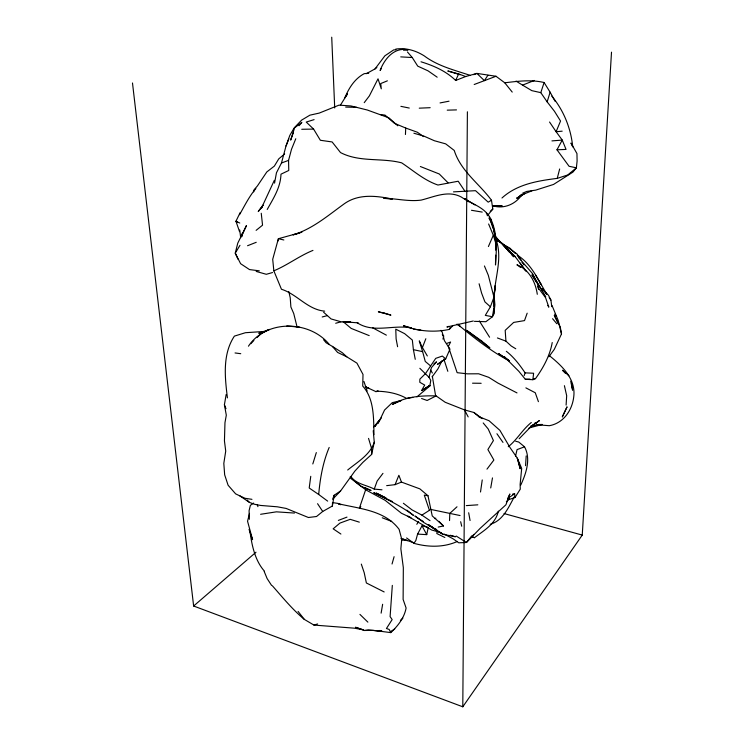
<?xml version="1.0" encoding="UTF-8"?>
<svg xmlns="http://www.w3.org/2000/svg" width="744" height="744" viewBox="0 0 744 744"><rect width="100%" height="100%" fill="white"/><g stroke="black" fill="none" stroke-linecap="round" stroke-linejoin="round"><path stroke-width="1.12" d="M494.081 306.556L494.128 295.852L495.188 285.743L493.969 297.172L490.408 306.788L485.302 315.391L492.463 316.73L493.811 313.996L494.899 304.817L494.025 294.708L494.081 306.556L492.463 316.73L485.86 321.715L474.44 321.343M132.488 82.984L193.635 606.016L462.787 706.8L467.399 111.786M493.811 313.996L493.904 308.453M495.662 255.164L495.495 264.994C496.648 249.482 497.531 233.625 490.817 219.052C484.697 206.767 471.78 204.209 461.354 197.067C448.223 189.925 434.273 196.853 421.169 200.099C408.605 201.81 396.273 198.397 383.727 198.35L391.409 198.983M494.797 287.24L494.156 299.572M226.157 394.45L224.409 404.783L226.306 415.171L224.967 422.694L224.446 440.913L225.72 451.124L223.814 463.373L224.66 474.802L228.092 485.218L235.625 493.858L239.875 495.904L249.445 502.405L254.578 504.293L260.549 505.436L277.326 506.804L286.142 508.431L308.407 517.508L316.535 516.503L322.719 511.463L332.382 506.013L332.503 502.656M449.534 520.586L449.804 513.397L456.993 506.794M405.443 134.497L405.722 128.042L394.394 123.29L385.02 115.106L380.472 114.53M392.321 585.379L390.107 616.618L392.162 619.575L386.443 628.513L389.168 629.433L390.814 632.614C397.891 625.899 404.29 617.873 406.103 608.034L403.118 599.432L403.332 567.691L400.858 548.784L401.741 539.242L399.1 529.328C384.76 510.226 359.771 508.803 338.436 503.744L340.51 504.618M566.11 405.108L566.677 395.687L564.398 385.68M462.787 706.8L582.254 535.085L611.512 52.154M525.562 465.67L526.194 455.942M278.2 240.879L278.377 238.722L301.887 232.212M327.658 501.121L318.702 494.49C320.078 478.457 322.905 462.349 329.183 447.46M509.352 360.812L498.48 353.512L508.068 360.05L504.302 356.729L518.791 371.256L525.32 379.282L532.89 379.71L533.597 373.246L525.115 372.856C519.74 364.941 513.955 357.222 506.329 351.298M240.693 237.689L239.735 229.98M494.128 295.852C495.03 276.852 502.851 257.74 495.867 239.131M310.76 476.318L309.206 488.018L318.702 494.49M437.137 531.374L436.83 533.55L444.847 537.494M480.512 491.998L482.242 479.936M253.713 191.878L254.029 189.841L257.424 185.916L266.808 171.957L274.369 166.089L278.749 158.881L284.645 153.934M332.382 506.013L334.149 495.253L340.603 490.928L354.814 471.157L362.756 462.489L371.637 454.389L374.26 442.252L373.237 430.702M381.123 613.149L382.639 604.277M490.724 487.962L492.472 477.908M274.564 183.117L276.452 172.803L281.474 163.001L286.012 145.982L289.807 135.427L294.243 127.81L301.627 120.11L309.913 115.162L319.204 113.097L339.022 105.136L350.936 105.946L367.331 110.019L388.935 117.859L397.789 125.783M241.837 236.685L242.628 232.556L241.707 235.997L246.45 225.562L237.773 243.13L235.253 253.155L237.978 259.191M417.579 534.099L426.731 534.638L428.274 527.412L422.006 525.822L417.579 534.099L415.849 540.488L413.952 543.334L406.605 537.968M552.225 342.538C549.937 355.697 543.25 367.843 535.531 378.584L532.89 379.71M249.5 513.397L247.557 521.237L252.569 539.716L249.045 529.365M416.928 396.868L429.781 386.071L430.785 380.407L429.018 377.32L431.446 367.629L436.505 361.826L433.901 363.825M442.95 339.106L443.768 335.935L442.28 334.623M501.977 197.997C517.117 184.177 537.642 180.848 557.237 178.374L559.665 168.981M267.226 209.455C273.448 198.267 280.562 187.525 280.981 174.18L288.765 170.469L288.56 160.379L291.509 149.256L295.787 138.737M515.49 456.258L517.061 449.608L524.539 446.819C531.095 458.918 526.148 473.398 520.772 485.051M365.816 489.264L359.399 508.161M392.042 564.008L394.088 556.689M239.54 214.681C244.516 205.976 249.352 196.081 255.889 188.558M551.955 140.895L562.259 140.086L556.968 149.786L566.044 149.423L562.259 140.086L556.103 131.725L560.539 121.04L554.485 111.321L547.147 101.863L550.123 92.2L544.115 82.528C531.281 79.431 517.787 81.217 504.767 82.798L496.006 76.269L476.895 73.405L465.651 76.539L455.672 80.454C446.102 71.117 433.64 65.658 421.02 61.799M312.806 463.949L316.321 452.584M547.147 101.863L540.795 92.647L544.115 82.528M524.167 375.636L525.115 372.856M421.96 390.544L429.976 385.355L421.569 390.535L424.722 385.076L419.783 382.277L419.886 379.115L425.466 373.646L435.733 358.357L442.345 356.069L445.693 358.878L437.416 364.355L445.693 358.878L449.981 349.141L444.428 340.706L442.206 332.177L440.959 330.308M527.171 313.187L524.511 320.599L513.667 322.422L505.185 330.364L505.939 341.143L511.202 345.988L515.769 348.778M293.424 132.441L290.662 140.105L294.615 127.791L301.85 122.369L299.042 125.727M350.908 476.56C356.246 484.214 366.56 484.93 374.251 489.106L377.162 481.033L382.965 473.351M333.005 498.285L334.149 495.253M427.316 355.948L422.415 347.541L425.838 338.734M357.26 322.794C373.442 333.535 393.641 324.365 411.609 327.983L403.508 325.733C417.933 331.257 434.198 332.698 449.32 329.397L450.055 327.527M386.657 485.646L395.083 484.66L398.877 475.277L401.453 482.084L419.876 488.873L427.986 495.736L432.245 515.927L443.471 525.962L438.207 527.077M286.012 145.982L288.858 139.007M374.26 442.252C370.103 454.909 357.464 461.968 347.69 470.013M498.35 511.156C495.56 524.018 484.056 530.379 474.458 537.698L471.547 536.759M488.408 246.534L493.319 235.253L488.622 223.99M552.029 305.514L558.167 320.329L561.506 333.917L554.289 349.373L548.886 356.757M455.672 80.454L458.667 73.907L465.651 76.539M340.371 105.248L347.504 93.8L344.825 97.855C348.862 88.099 354.609 78.799 364.207 73.675L368.717 73.219M240.173 212.552L235.941 221.256L239.549 231.654M274.331 180.327L261.442 208.143L263.013 205.186L258.252 211.556L262.883 205.418M441.992 360.821L437.965 368.838L432.18 376.855M514.262 496.955C508.403 507.557 502.898 520.744 490.231 524.306M359.798 508.403L360.803 506.608M381.263 68.55L380.119 70.503C384.369 58.981 394.348 46.723 408.131 49.913L403.564 50.257M239.959 245.315L235.253 253.155L240.619 263.702L249.5 269.579L259.321 270.835M507.557 500.014L514.988 497.541L520.279 489.143L520.13 484.391L521.693 468.413L517.285 458.127L510.003 447.525L499.912 430.367L489.059 420.732L478.82 416.668L473.9 412.483L464.516 409.907L445.2 402.272L436.105 395.901C421.076 395.51 405.703 396.58 392.395 404.392L400.514 400.914M487.859 75.311L484.409 80.64L476.895 73.405L473.686 74.688M377.766 423.317L378.947 421.495M380.128 419.681L381.3 417.858M416.779 524.306L418.574 521.618M366.327 73.684L375.05 68.894L384.853 55.837L393.725 49.876L395.957 49.792M377.878 423.317L379.161 421.495M486.976 469.139L493.876 460.043L487.887 449.543L493.411 440.578L488.204 428.99L483.2 422.955M364.225 102.663L369.377 95.883L378.026 78.808L381.281 88.824L380.751 83.551L387.382 80.836M471.724 535.913L466.442 542.497L458.778 542.804L453.068 538.796L443.991 533.978M522.093 194.454C515.88 204.042 504.172 209.297 492.993 205.856L502.163 205.837L494.156 205.911M487.274 215.76L492.816 209.092L491.477 200.229C479.089 183.452 460.75 171.148 454.231 150.428L445.675 143.862L434.357 140.728L423.978 136.143L413.897 133.232M248.45 346.192C266.287 319.399 309.262 320.19 329.127 344.23M373.711 426.889L380.417 419.151L374.781 426.591L380.333 418.974L384.555 410.037L392.283 402.653L401.528 400.477M469.789 538.898L473.909 534.359M519.163 438.737L531.253 426.312L539.288 420.695L531.253 426.312M250.774 343.737L253.881 340.464M449.32 329.397L453.059 325.454M332.624 499.298L340.603 490.928M521.879 194.286L517.917 198.416L521.804 194.584M506.366 501.716L509.51 498.489M531.3 422.508C522.483 429.521 517.024 439.844 508.254 446.735M256.94 337.609L261.535 333.331L269.477 329.406L258.782 333.284L264.408 331.452L245.446 332.708L234.379 336.121C222.307 354.414 224.902 377.273 227.422 397.891M521.711 194.444L517.694 198.053L524.622 193.477L516.624 198.23L523.962 194.017L531.988 190.799M490.25 211.37L492.816 209.092M400.384 620.366L402.867 618.199M193.635 606.016L256.001 552.215M256.122 230.352L262.548 225.172L261.246 213.258M375.05 68.894L376.855 67.453M425.512 388.498L427.27 387.159M528.928 428.228L536.656 422.508L534.889 422.992M253.658 503.074L250.375 505.343L249.082 510.709L249.379 519.266M514.988 497.541L514.634 493.765L507.687 498.471L509.882 493.997L505.92 504.785L480.224 528.277L466.442 542.497L456.165 536.024M390.563 631.637L394.748 628.968M403.378 503.26L412.027 509.9L421.894 515.108L429.53 510.245M491.477 200.229L488.194 202.154L475.546 190.678L453.496 191.868M312.964 250.393C299.246 255.955 287.342 265.227 273.839 270.825L281.455 289.258C297.014 294.113 307.598 309.644 324.672 311.15M436.105 395.901L427.13 400.477L421.588 398.514M365.313 386.694L375.971 391.66L376.938 391.223C387.206 391.446 397.538 393.288 406.568 398.393L412.827 397.398M434.812 518.596L435.807 518.177M522.641 193.17L526.724 191.441L535.736 190.12L553.517 184.456L572.917 172.124L576.386 167.819L577.102 160.983L576.953 153.571L570.983 143.062L572.731 146.875C570.908 128.377 563.747 110.521 551.843 96.181M375.971 391.66L378.054 390.795M395.083 484.66L401.453 482.084M516.038 81.105L522.558 85.123L534.35 80.454M247.566 245.725L256.234 242.302M338.343 520.419L346.983 517.108M474.188 84.5L496.006 76.269M281.474 163.001L288.56 160.379M446.484 343.533L450.613 342.007L448.344 346.499L457.142 372.679L467.53 373.851L478.652 373.786L488.771 377.348L497.838 383.021L517.006 392.916M457.402 541.437C443.684 547.593 428.2 547.314 413.952 543.334M448.865 326.337L446.893 327.016L473.286 320.99M557.237 178.374L567.737 174.98L576.386 167.819L569.076 166.284L556.968 149.786M314.098 119.635L306.23 122.062L313.596 129.093L320.357 140.272L332.122 141.946L340.519 152.576C359.594 162.508 381.486 157.561 401.667 162.852C413.497 170.72 424.275 180.383 437.956 185.033L458.202 181.229L465.186 191.599M298.074 611.41L304.315 619.38L313.912 625.062L317.623 623.956M272.518 272.546L266.315 274.294L256.187 271.439M299.692 233.049L293.117 234.862C312.657 228.92 328.188 215.36 344.453 203.661C358.692 193.58 376.464 195.774 392.507 199.076M335.683 323.259L340.743 321.901M322.199 316.972L327.248 315.651M531.542 425.67L533.606 425.131M260.595 514.29L276.415 511.835L294.429 513.062M440.057 102.932L449.032 101.193M529.895 427.726L542.33 424.452L536.777 424.573M512.542 494.128L514.634 493.765M362.57 629.573L355.53 627.257L364.439 630.494L368.308 629.898L379.301 631.154L381.784 630.81L379.71 630.475M530.565 426.163L539.019 424.908L549.323 425.708C563.394 423.206 572.117 410.483 573.726 396.971C576.126 378.919 561.785 365.602 549.016 355.372M562.166 131.167L556.103 131.725L549.556 122.025M530.054 379.087L525.32 379.282M533.346 378.789L535.531 378.584M466.293 505.613L477.834 504.823M395.743 49.095C405.796 47.542 415.887 50.555 424.331 55.94C437.798 66.058 454.175 70.038 469.855 75.265M419.253 108.168L430.172 107.694M447.237 110.159L456.491 109.898M301.738 129.279L313.596 129.093M364.439 630.494L373.33 630.354L390.814 632.614M472.542 383.188L481.154 383.29M345.662 107.09L356.767 107.369M358.18 322.868L343.068 321.724M400.737 56.879L412.25 57.53L417.737 66.132L428.042 70.847L437.174 77.19M347.495 321.761L350.684 321.947L341.682 321.957L331.089 318.944L323.603 312.22M374.251 489.106L381.998 489.803M286.793 325.984L299.562 327.183M313.912 625.062L354.414 628.178L363.574 629.898M401.407 539.93L407.6 540.618L400.988 538.507M413.701 329.173L420.816 330.094M235.048 352.954L240.749 353.698M332.503 502.581L337.934 503.409L340.864 504.683M251.956 499.336L245.027 498.275L239.875 495.904M471.473 210.282L482.242 212.087M427.986 495.736L424.294 495.113L429.502 510.514M441.35 532.713L431.743 530.035L407.768 516.187L410.939 517.759L401.462 513.258L385.039 500.256L365.964 489.961L351.038 478.643L350.21 476.755M432.441 527.477L428.312 524.864L442.931 534.304L455.44 536.75L450.194 535.252M365.23 386.973L368.782 388.117L365.592 386.936M400.895 106.346L409.274 108.057M460.071 515.546L430.488 509.37M397.603 346.723L396.115 338.911L395.771 329.164L404.615 333.647L412.334 340.045L413.404 349.68L422.629 351.642L425.252 361.426L430.441 365.806M540.795 92.647L531.802 90.638L522.558 85.123M283.855 239.968L278.377 238.722L272.704 259.331L273.839 270.825M515.666 441.266L518.698 442.01L524.539 446.819M458.667 73.907L447.795 70.987L460.136 74.772M504.088 513.565L582.254 535.085M359.333 522.149L350.173 519.331L339.934 523.097L333.154 528.817L340.901 534.043M429.037 385.811L429.781 386.071M403.071 539.047L412.994 542.516M405.722 128.042L417.356 132.237L423.578 136.589M497.42 337.953L505.939 341.143M382.258 517.787L391.688 521.414M369.191 335.609L351.214 328.42L343.607 322.059M392.562 501.596L373.786 492.668C387.494 499.494 401.342 506.236 413.636 515.499L406.884 510.161M420.369 166.517L439.276 173.984L448 182.736M472.338 536.777L474.458 537.698M239.773 223.033L235.941 221.256L237.299 222.149M435.287 528.947L433.268 528.008L435.919 529.365M364.997 487.655L371.042 490.538L360.998 486.278L355.939 482.196M384.174 591.954L366.374 582.971L364.207 572.713L361.314 564.101M373.972 434.654C373.562 418.277 374.353 398.951 362.728 386.08L363.007 374.446L356.943 363.146L346.797 356.822L337.599 352.423L332.391 346.416L326.095 342.752L323.64 339.766M525.878 387.866L535.261 392.758L538.414 401.676M386.368 335.153L372.521 327.723M478.82 416.668L482.326 418.612L473.9 412.483M495.588 239.605L499.559 241.893L495.913 239.27L498.275 241.474M509.24 360.914C490.612 350.982 474.002 337.822 457.783 324.412M432.329 527.459L423.82 522.53L414.901 516.011L419.653 519.219M420.602 519.861L423.299 521.498M474.96 204.944L464.461 198.499L468.655 201.754M428.702 524.762L432.292 526.966M434.989 528.621L436.784 529.719M432.552 527.887L442.931 534.304M332.391 346.416L342.333 352.73L346.797 356.822M495.913 239.27L501.586 242.963L513.788 256.81L511.621 254.513M499.494 241.688L516.959 253.89L521.981 261.46L532.499 273.541L536.787 282.162L542.469 290.885M421.894 515.108L430.013 520.661M503.111 244.813L504.925 246.078M456.937 324.17L460.406 326.625L458.109 324.245M517.154 255.043C531.597 263.925 538.331 280.349 546.859 294.28M520.679 267.505L516.922 264.78C529.04 269.486 535.578 281.995 537.289 294.298M482.391 341.468L466.59 330.317L489.896 347.913L483.228 342.184M500.74 242.572L506.776 247.287M568.983 375.785L562.511 370.233L565.505 373.423M499.205 241.103L502.628 244.097L509.975 248.208L515.434 253.602M490.408 306.788L484.93 301.887L481.601 293.099L479.099 283.78M495.792 237.308L515.229 256.699L526.324 271.597M506.692 248.84L515.229 256.699M419.839 368.299L429.018 377.32M359.938 614.395L367.871 622.133M518.912 258.122L521.265 260.447M438.876 521.293L443.471 525.962M517.378 255.657L518.866 257.201M502.265 244.19L509.119 251.314L503.502 245.343M247.185 500.052L249.445 502.405M508.003 250.672L509.454 252.207M264.483 571.225C255.034 560.651 251.835 545.361 250.003 531.56M407.433 51.959L412.25 57.53M272.295 585.705C282.571 597.348 292.411 609.494 304.315 619.38M552.578 318.702L556.828 323.733M504.767 82.798L512.225 92.089M495.42 236.313L499.243 241.103M554.689 314.191L555.861 315.763M521.99 262.269L523.943 264.901M546.394 293.908L542.125 288.607L548.505 295.331L550.923 300.092L551.769 306.658M520.028 263.051L525.469 270.528M549.174 297.656L550.923 300.092M496.927 433.743L502.981 442.41M489.58 337.209L479.331 320.924M317.567 503.697L322.719 511.463M271.551 585.361L267.133 578.59L264.176 571.42M430.609 370.14L432.385 373.014M536.331 282.125L531.96 275.01L536.991 282.329L538.777 288.551L545.594 297.73L548.821 307.17L547.835 305.31M535.475 274.936L541.195 284.747L539.623 282.05M545.724 296.717L532.276 274.052M550.123 92.2L555.08 101.277M422.006 525.822L426.731 534.638M464.516 409.907L468.181 416.919M486.325 213.1L487.376 215.156M488.957 218.243C495.179 227.664 495.764 239.112 495.551 250.049L495.718 242.693L493.319 235.253M558.744 324.533L554.299 315.354L560.223 326.867L561.506 333.917M422.415 347.541L419.272 340.873L422.629 351.642M484.428 265.961L488.296 275.243L493.969 297.172M224.409 404.783L225.99 408.679M489.282 217.118L493.142 228.622M447.832 371.312L443.833 359.017M257.201 504.544L257.926 506.664M363.946 381.505L367.145 390.991M537.661 286.347L538.656 289.509M368.55 438.393L371.637 448.678L371.637 454.389M297.07 326.979L293.722 313.512L290.885 306.984L290.234 297.795L288.793 291.536M493.663 230.724L495.206 237.038M432.338 376.25L435.575 395.548M460.657 521.721L461.699 526.222M570.722 381.179L572.61 390.182L571.448 383.597M413.404 349.68L415.254 359.324M468.683 512.756L470.069 520.53M490.817 219.052L490.956 221.098M331.722 37.2L334.707 107.973M566.975 406.996L562.362 416.826L566.975 406.996M384.62 313.178L378.352 311.801L390.926 315.131L384.62 313.178M385.848 497.903L376.399 493.142L385.848 497.903M518.801 463.196L517.285 458.127L520.168 468.785L518.801 463.196"/></g></svg>
